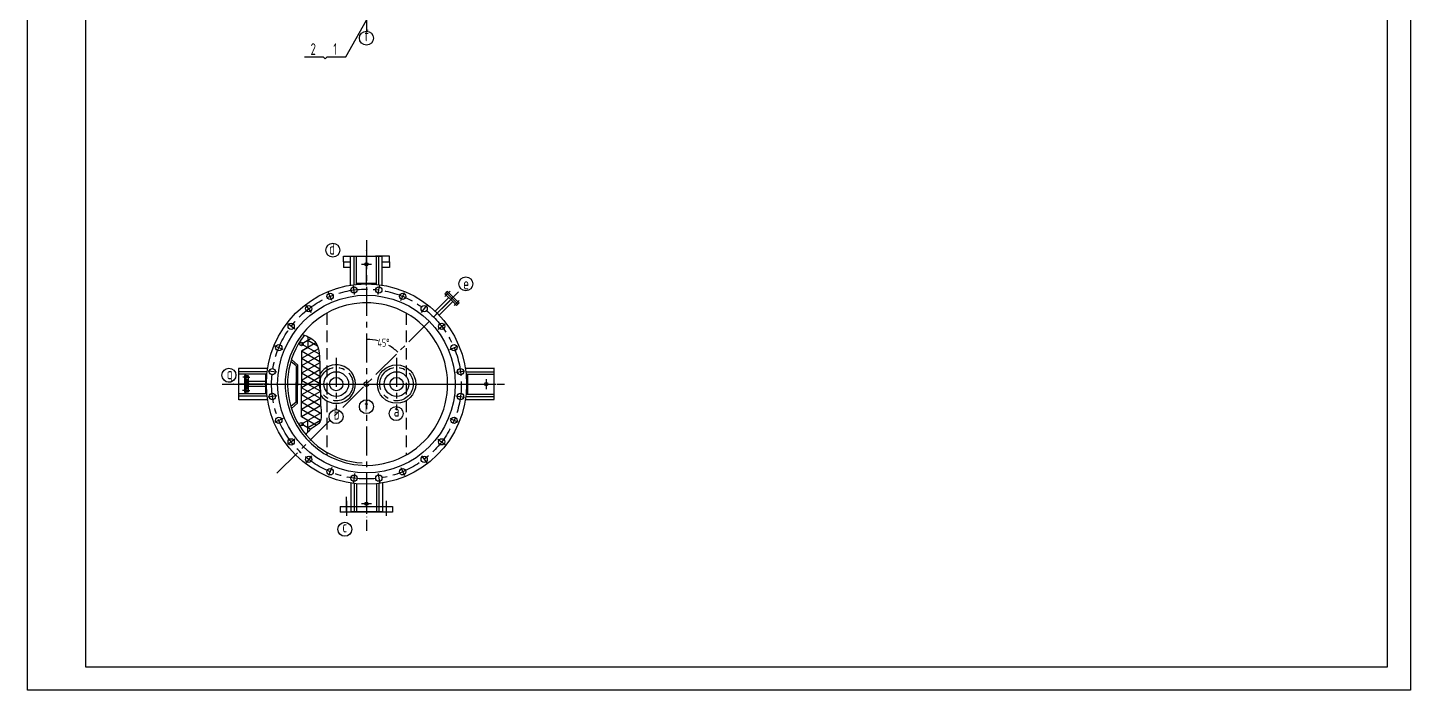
# Model space of a CAD drawing. Extents: x 36 to 630, y 3 to 844.
# Drawn here: x 36 to 630, y 3 to 287 of the extents above; entities that cross this region are included whole.
import ezdxf

# ---------------------------------------------------------------- set-up
doc = ezdxf.new("R2010")
doc.units = 0
doc.header["$LTSCALE"] = 10
doc.header["$MEASUREMENT"] = 0
doc.linetypes.add('CENTER', pattern=[2, 1.25, -0.25, 0.25, -0.25])
doc.linetypes.add('DASHED', pattern=[0.75, 0.5, -0.25])
doc.layers.get('DEFPOINTS').update_dxf_attribs({"linetype": 'CONTINUOUS'})
for name, color, linetype in [('1轮廓实线层', 7, 'CONTINUOUS'), ('3中心线层', 1, 'CENTER'), ('4虚线层', 6, 'DASHED'), ('6文字层', 3, 'CONTINUOUS'), ('L1', 9, 'CENTER'), ('LM', 7, 'CONTINUOUS'), ('文字', 2, 'CONTINUOUS'), ('标注', 3, 'CONTINUOUS'), ('粗0_5', 7, 'CONTINUOUS'), ('粗实线', 7, 'CONTINUOUS'), ('细实线', 3, 'CONTINUOUS')]:
    doc.layers.add(name, color=color, linetype=linetype)
doc.styles.get("Standard").update_dxf_attribs({"font": 'isocp.shx', "width": 0.707, "bigfont": 'hztxt.shx'})
doc.styles.add('工程字', font='gbenor.shx', dxfattribs={"width": 0.8, "height": 5, "bigfont": 'gbcbig.shx'})
doc.dimstyles.get("Standard").update_dxf_attribs({"dimtxt": 0.18, "dimasz": 0.18, "dimexe": 0.18, "dimexo": 0.0625, "dimgap": 0.09, "dimtad": 0, "dimtih": 1, "dimtoh": 1, "dimdec": 4, "dimzin": 0, "dimtxsty": 'STANDARD', "dimcen": 0.09, "dimazin": 3, "dimtfac": 1, "dimtdec": 4, "dimtofl": 0, "dimtmove": 0, "dimatfit": 3, "dimtolj": 1, "dimtzin": 0})

# ---------------------------------------------------------------- blocks, each defined once
blk = doc.blocks.new('*D47')
at = {"layer": 'DEFPOINTS', "color": 0}
for p in [(181.52, 196.03), (221.13, 173.79), (191.12, 150.88), (143.08, 95.96), (181.52, 74.89)]:
    blk.add_point(p, dxfattribs=at)
at = {"layer": '标注', "color": 0}
for start, end in [(74.78267, 89.46201), (45.45537, 59.72055)]:
    blk.add_arc((181.52, 134.28), 19.17, start, end, dxfattribs=at)
for points in [[(181.7, 153.42), (181.7, 153.48), (181.52, 153.45)], [(194.99, 147.97), (194.94, 147.92), (195.09, 147.82)]]:
    blk.add_solid(points, dxfattribs=at)
at = {"layer": '标注', "color": 0, "insert": (188.87, 151.99), "char_height": 3.5, "attachment_point": 5}
blk.add_mtext('\\A1;45°', dxfattribs=at)

msp = doc.modelspace()

# ---------------------------------------------------------------- linework, layer by layer
at = {"layer": '1轮廓实线层'}
for p, q in [((156.354157, 154.627102), (156.354157, 149.876661)), ((156.354157, 149.876661), (153.647828, 148.314161)), ((153.647828, 148.314161), (153.647828, 134.251661)), ((153.647828, 120.189161), (153.647828, 134.251661)), ((156.354157, 118.626661), (153.647828, 120.189161)), ((156.354157, 113.623368), (156.354157, 118.626661))]:
    msp.add_line(p, q, dxfattribs=at)
for centre, radius in [((181.517768, 282.758107), 3), ((167.078066, 191.736847), 3), ((224.193649, 177.280179), 3), ((153.647828, 151.439161), 0.75), ((122.452938, 138.034499), 3), ((181.517768, 124.555952), 3), ((168.456795, 120.281367), 3), ((194.27087, 121.587179), 3), ((153.647828, 117.064161), 0.75), ((172.211451, 71.898732), 3)]:
    msp.add_circle(centre, radius, dxfattribs=at)
at = {"layer": '3中心线层'}
for p, q in [((181.517768, 731.739859), (181.517768, 285.384881)), ((181.517768, 196.033647), (181.517768, 71.199753)), ((181.517768, 196.033647), (181.517768, 74.893056)), ((143.080855, 95.956949), (221.134796, 173.786102)), ((168.566925, 145.501661), (168.566925, 123.001661)), ((194.468612, 145.501661), (194.468612, 123.001661)), ((119.59492, 134.251661), (240.805784, 134.251661)), ((122.563992, 134.251661), (240.805784, 134.251661)), ((143.067413, 134.251661), (220.913228, 134.251661)), ((146.930268, 134.251661), (217.937074, 134.251661)), ((161.765759, 134.251661), (184.265759, 134.251661)), ((181.517768, 92.278128), (181.517768, 77.107009)), ((183.686761, 82.898155), (179.365993, 82.898155))]:
    msp.add_line(p, q, dxfattribs=at)
for centre, radius in [((181.517768, 134.251661), 40.75), ((168.566925, 134.251661), 7.184761), ((194.468612, 134.251661), 7.184761)]:
    msp.add_circle(centre, radius, dxfattribs=at)
at = {"layer": '4虚线层'}
for p, q in [((164.514397, 164.729446), (164.514397, 103.773876)), ((198.52114, 164.729446), (198.52114, 103.773876))]:
    msp.add_line(p, q, dxfattribs=at)
at = {"layer": '6文字层'}
for p, q in [((157.786177, 153.828438), (153.647828, 151.439161)), ((156.354157, 153.001661), (153.647828, 151.439161)), ((159.837411, 151.887718), (153.647828, 148.314161)), ((161.298834, 147.02185), (153.647828, 151.439161)), ((160.91439, 149.384512), (153.647828, 145.189161)), ((160.523224, 150.594649), (156.354157, 153.001661)), ((161.43515, 143.818148), (153.647828, 148.314161)), ((161.341017, 146.505826), (153.647828, 142.064161)), ((161.472503, 140.671582), (153.647828, 145.189161)), ((161.438983, 143.437386), (153.647828, 138.939161)), ((161.560058, 137.496032), (153.647828, 142.064161)), ((161.4796, 140.335837), (153.647828, 135.814161)), ((161.766816, 134.251661), (153.647828, 138.939161)), ((161.567811, 137.261765), (156.354157, 134.251661)), ((156.354157, 134.251661), (153.647828, 135.814161)), ((161.766816, 134.251661), (153.647828, 129.564161)), ((156.354157, 134.251661), (153.647828, 132.689161)), ((161.746974, 128.013116), (153.647828, 132.689161)), ((161.742652, 131.11271), (153.647828, 126.439161)), ((161.742276, 131.140829), (156.354157, 134.251661)), ((161.862871, 124.821203), (153.647828, 129.564161)), ((161.746983, 127.990211), (153.647828, 123.314161)), ((162.12173, 121.546751), (153.647828, 126.439161)), ((161.854141, 124.927078), (153.647828, 120.189161)), ((161.782209, 118.617774), (153.647828, 123.314161)), ((162.104908, 121.946859), (153.647828, 117.064161)), ((160.00523, 116.518713), (153.647828, 120.189161)), ((157.502929, 114.838417), (153.647828, 117.064161)), ((156.354157, 115.501661), (153.647828, 117.064161)), ((161.790113, 118.640112), (156.354157, 115.501661))]:
    msp.add_line(p, q, dxfattribs=at)
at = {"layer": 'L1', "linetype": 'CENTER'}
for p, q in [((181.517768, 176.528439), (181.517768, 191.699558)), ((179.348776, 185.67024), (183.669544, 185.67024)), ((139.382966, 134.251661), (124.211846, 134.251661)), ((130.262703, 132.117899), (130.262703, 136.438667)), ((223.605871, 134.251661), (238.776991, 134.251661)), ((232.985844, 136.420654), (232.985844, 132.099886))]:
    msp.add_line(p, q, dxfattribs=at)
at = {"layer": 'L1'}
for p, q in [((211.351379, 164.096346), (220.134408, 172.879375)), ((216.907018, 173.644541), (215.141423, 171.878946)), ((215.671101, 172.408624), (217.436697, 174.17422)), ((220.84021, 169.62307), (219.207034, 167.989894)), ((219.692573, 168.475433), (221.325749, 170.108609)), ((130.686798, 137.153846), (128.377138, 137.153846)), ((129.063793, 137.153846), (131.373453, 137.153846)), ((130.749221, 131.52905), (128.252291, 131.52905)), ((129.00137, 131.52905), (131.4983, 131.52905)), ((151.863883, 104.739978), (143.080855, 95.956949)), ((172.915377, 79.370397), (172.915377, 85.851094)), ((172.915377, 84.109857), (172.915377, 77.62916)), ((190.056964, 84.19662), (190.056964, 77.62916))]:
    msp.add_line(p, q, dxfattribs=at)
at = {"layer": 'LM'}
for p, q in [((171.629514, 189.193807), (188.209026, 189.229889)), ((171.629514, 186.748093), (171.629514, 189.193807)), ((171.629514, 186.748093), (174.645963, 186.748093)), ((171.629514, 186.748093), (171.629514, 184.302379)), ((174.645963, 184.302379), (171.629514, 184.302379)), ((174.645963, 176.871522), (174.645963, 189.16637)), ((176.240574, 176.984443), (176.240574, 189.16637)), ((177.255368, 177.040814), (177.255368, 189.226507)), ((191.406022, 189.193807), (185.390149, 189.193807)), ((185.780168, 177.040814), (185.780168, 189.226507)), ((186.794962, 176.984443), (186.794962, 189.286636)), ((188.209026, 176.885804), (188.209026, 189.346766)), ((188.209026, 186.748093), (191.406022, 186.748093)), ((191.406022, 184.302379), (188.209026, 184.302379)), ((191.406022, 186.748093), (191.406022, 189.193807)), ((191.406022, 186.748093), (191.406022, 184.302379)), ((177.255368, 177.63762), (185.780168, 177.63762)), ((215.261328, 172.971087), (215.802942, 173.512701)), ((218.601279, 169.631136), (215.261328, 172.971087)), ((216.344555, 174.054315), (215.802942, 173.512701)), ((215.802942, 173.512701), (220.767734, 168.547909)), ((215.802942, 173.512701), (220.767734, 168.547909)), ((219.684507, 170.714364), (216.344555, 174.054315)), ((211.168865, 165.628942), (216.886169, 171.346246)), ((218.601279, 169.631136), (212.883975, 163.913832)), ((220.22612, 168.006295), (218.601279, 169.631136)), ((221.309348, 169.089523), (219.684507, 170.714364)), ((220.767734, 168.547909), (220.22612, 168.006295)), ((220.767734, 168.547909), (221.309348, 169.089523)), ((151.353626, 142.05887), (149.022224, 143.908245)), ((151.967097, 142.512468), (149.277766, 144.729841)), ((139.047139, 140.978149), (126.586177, 140.978149)), ((138.9485, 139.564086), (126.646307, 139.564086)), ((126.766573, 127.415086), (126.703054, 140.978149)), ((138.892129, 138.549292), (126.706436, 138.549292)), ((129.875295, 137.862851), (129.109338, 137.862851)), ((129.109338, 137.862851), (129.109338, 135.564979)), ((129.875295, 137.862851), (130.641253, 137.862851)), ((129.875295, 130.841575), (129.875295, 137.862851)), ((129.875295, 130.841575), (129.875295, 137.862851)), ((130.641253, 137.862851), (130.641253, 135.564979)), ((138.295323, 130.024492), (138.295323, 138.549292)), ((151.306747, 142.096057), (151.306747, 133.605224)), ((151.967097, 142.512468), (151.967097, 133.605224)), ((224.187126, 141.123466), (236.481973, 141.123466)), ((224.300046, 139.528855), (236.481973, 139.528855)), ((224.356417, 138.514061), (236.542111, 138.514061)), ((224.953223, 138.514061), (224.953223, 129.989261)), ((236.459915, 127.560403), (236.459915, 141.123466)), ((129.109338, 135.564979), (129.109338, 130.841575)), ((129.109338, 130.841575), (129.875295, 130.841575)), ((130.641253, 130.841575), (129.875295, 130.841575)), ((130.641253, 135.564979), (130.641253, 130.841575)), ((130.641253, 135.564979), (138.726742, 135.564979)), ((138.726742, 133.139447), (130.641253, 133.139447)), ((151.306747, 126.407264), (151.306747, 134.898097)), ((151.967097, 125.990853), (151.967097, 134.898097)), ((138.892129, 130.024492), (126.706436, 130.024492)), ((138.9485, 129.009698), (126.766573, 129.009698)), ((139.061421, 127.415086), (126.766573, 127.415086)), ((151.353626, 126.444451), (149.022224, 124.595077)), ((151.967097, 125.990853), (149.277766, 123.773481)), ((224.201408, 127.560403), (236.459915, 127.560403)), ((224.300046, 128.974467), (236.459915, 128.974467)), ((224.356417, 129.989261), (236.459915, 129.989261)), ((174.826511, 91.682592), (174.826511, 79.22163)), ((176.240574, 91.583953), (176.240574, 79.281759)), ((177.255368, 91.527582), (177.255368, 79.341889)), ((185.780168, 91.527582), (185.780168, 79.341889)), ((186.794962, 91.583953), (186.794962, 79.402026)), ((188.389574, 91.696873), (188.389574, 79.402026)), ((170.197916, 81.740127), (170.197916, 79.294413)), ((170.197916, 81.740127), (192.774424, 81.740127)), ((170.197916, 81.740127), (192.774424, 81.740127)), ((185.358551, 79.294413), (170.197916, 79.294413)), ((188.389574, 79.402026), (174.826511, 79.338507)), ((192.774424, 79.294413), (185.358551, 79.294413)), ((192.774424, 81.740127), (192.774424, 79.294413))]:
    msp.add_line(p, q, dxfattribs=at)
for centre, radius in [((181.517768, 185.67024), 0.725376), ((181.517768, 134.251661), 43), ((181.517768, 134.251661), 38.15), ((165.923419, 171.899752), 1.35), ((176.198826, 174.653039), 1.35), ((186.836711, 174.653039), 1.35), ((197.112118, 171.899752), 1.35), ((156.71074, 166.580809), 1.35), ((206.324797, 166.580809), 1.35), ((149.18862, 159.058689), 1.35), ((213.846917, 159.058689), 1.35), ((143.869677, 149.846011), 1.35), ((219.165859, 149.846011), 1.35), ((141.11639, 139.570603), 1.35), ((168.566925, 134.251661), 5.291653), ((168.566925, 134.251661), 2.85), ((168.566925, 134.251661), 2.85), ((194.468612, 134.251661), 8.25), ((194.468612, 134.251661), 5.291653), ((194.468612, 134.251661), 2.85), ((221.919146, 139.570603), 1.35), ((130.262703, 134.286892), 0.725376), ((232.985844, 134.251661), 0.725376), ((141.11639, 128.932718), 1.35), ((221.919146, 128.932718), 1.35), ((143.869677, 118.657311), 1.35), ((219.157971, 118.665199), 1.35), ((149.18862, 109.444633), 1.35), ((213.839029, 109.452521), 1.35), ((156.71074, 101.922512), 1.35), ((206.324797, 101.922512), 1.35), ((165.923419, 96.60357), 1.35), ((176.198826, 93.850283), 1.35), ((186.836711, 93.850283), 1.35), ((197.112118, 96.60357), 1.35), ((181.517768, 82.898155), 0.725376)]:
    msp.add_circle(centre, radius, dxfattribs=at)
at = {"layer": 'LM', "linetype": 'DASHED'}
msp.add_circle((181.517768, 134.251661), 0.982833, dxfattribs=at)
at = {"layer": 'LM'}
for centre, radius, start, end in [((181.517768, 134.251661), 34.9, 86.99720026, 266.930263204), ((181.517768, 134.251661), 34.9, 266.930263204, 86.99720026), ((181.517768, 134.251661), 33.9, 141.736477139, 266.930263204), ((168.566925, 134.251661), 8.25, 214.307333389, 148.579453194), ((168.566925, 134.251661), 8.25, 214.307333389, 148.579453194)]:
    msp.add_arc(centre, radius, start, end, dxfattribs=at)
at = {"layer": '标注'}
for p, q in [((172.681409, 274.722145), (181.517771, 290.430699)), ((166.685119, 170.060845), (165.232573, 173.567601)), ((176.458628, 172.679649), (175.963191, 176.442862)), ((186.576909, 172.679649), (187.072345, 176.442862)), ((196.350418, 170.060845), (197.802964, 173.567601)), ((157.92243, 165.001704), (155.611763, 168.013024)), ((205.113107, 165.001704), (207.423774, 168.013024)), ((150.767725, 157.846999), (147.756405, 160.157666)), ((212.267812, 157.846999), (215.279132, 160.157666)), ((145.708584, 149.084311), (142.201828, 150.536857)), ((217.326953, 149.084311), (220.833709, 150.536857)), ((143.08978, 139.310801), (139.326567, 139.806238)), ((219.945757, 139.310801), (223.70897, 139.806238)), ((143.08978, 129.19252), (139.326567, 128.697084)), ((219.945757, 129.19252), (223.70897, 128.697084)), ((145.708584, 119.419011), (142.201828, 117.966465)), ((217.319065, 119.426899), (220.825821, 117.974353)), ((150.767725, 110.656322), (147.756405, 108.345655)), ((212.259924, 110.664211), (215.271244, 108.353543)), ((157.92243, 103.501617), (155.611763, 100.490297)), ((205.113107, 103.501617), (207.423774, 100.490297)), ((166.685119, 98.442477), (165.232573, 94.93572)), ((176.458628, 95.823673), (175.963191, 92.060459)), ((186.576909, 95.823673), (187.072345, 92.060459)), ((196.350418, 98.442477), (197.802964, 94.93572))]:
    msp.add_line(p, q, dxfattribs=at)
msp.add_lwpolyline([(629.980264, 2.778355), (35.980264, 2.778355), (35.980264, 843.778355), (629.980264, 843.778355)], close=True, dxfattribs=at)
msp.add_open_spline([(153.90908, 155.600438), (156.403969, 154.755591), (161.581615, 152.238185), (161.290768, 140.881807), (161.845664, 132.284299), (161.658751, 124.276167), (163.025578, 117.518146), (157.806289, 115.540387), (156.333187, 113.523225), (155.525714, 112.757983), (155.39768, 112.642612)], degree=3, knots=[3.2252616217, 3.2252616217, 3.2252616217, 3.2252616217, 10.4988391472, 20.3532798785, 32.8573160456, 37.2520437815, 45.1673429314, 49.2426916815, 52.0812392203, 52.601338779, 52.601338779, 52.601338779, 52.601338779], dxfattribs=at)
at = {"layer": '粗0_5'}
msp.add_lwpolyline([(60.980264, 833.778355), (619.980264, 833.778355), (619.980264, 12.778355), (60.980264, 12.778355)], close=True, dxfattribs=at)
at = {"layer": '粗实线'}
for p, q in [((154.90919, 274.722145), (162.90919, 274.722145)), ((164.681409, 274.722145), (172.681409, 274.722145))]:
    msp.add_line(p, q, dxfattribs=at)
at = {"layer": '细实线'}
for p in [(162.90919, 274.722145), (164.681409, 274.722145)]:
    msp.add_line(p, (163.7953, 273.836035), dxfattribs=at)

# ---------------------------------------------------------------- texts
at = {"layer": '文字', "style": '工程字', "width": 0.8}
for s, p in [('f', (180.509852, 281.434354)), ('2', (157.514954, 275.567437)), ('1', (167.287174, 275.567437)), ('d', (165.504966, 189.849573)), ('e', (223.096649, 174.888152)), ('g', (121.525023, 136.311052)), ('f', (180.412617, 122.406435)), ('b', (167.448878, 118.957614)), ('a', (193.262953, 120.263426)), ('c', (171.203534, 70.57498))]:
    msp.add_text(s, height=5, dxfattribs=at).set_placement(p)

# ---------------------------------------------------------------- dimensions: what is measured, and where the dimension line sits
at = {"layer": '标注'}
dim = msp.add_angular_dim_2l(base=(191.11873, 150.875663), line1=((143.080855, 95.956949), (221.134796, 173.786102)), line2=((181.517768, 196.033647), (181.517768, 74.893056)), dimstyle='STANDARD', override={"dimscale": 1, "dimtxt": 3.5, "dimdec": 0, "dimlfac": 8}, dxfattribs=at)
dim.commit()
dim.dimension.update_dxf_attribs({"geometry": '*D47', "text_midpoint": (188.866582, 151.988656)})

doc.saveas('drawing.dxf')
